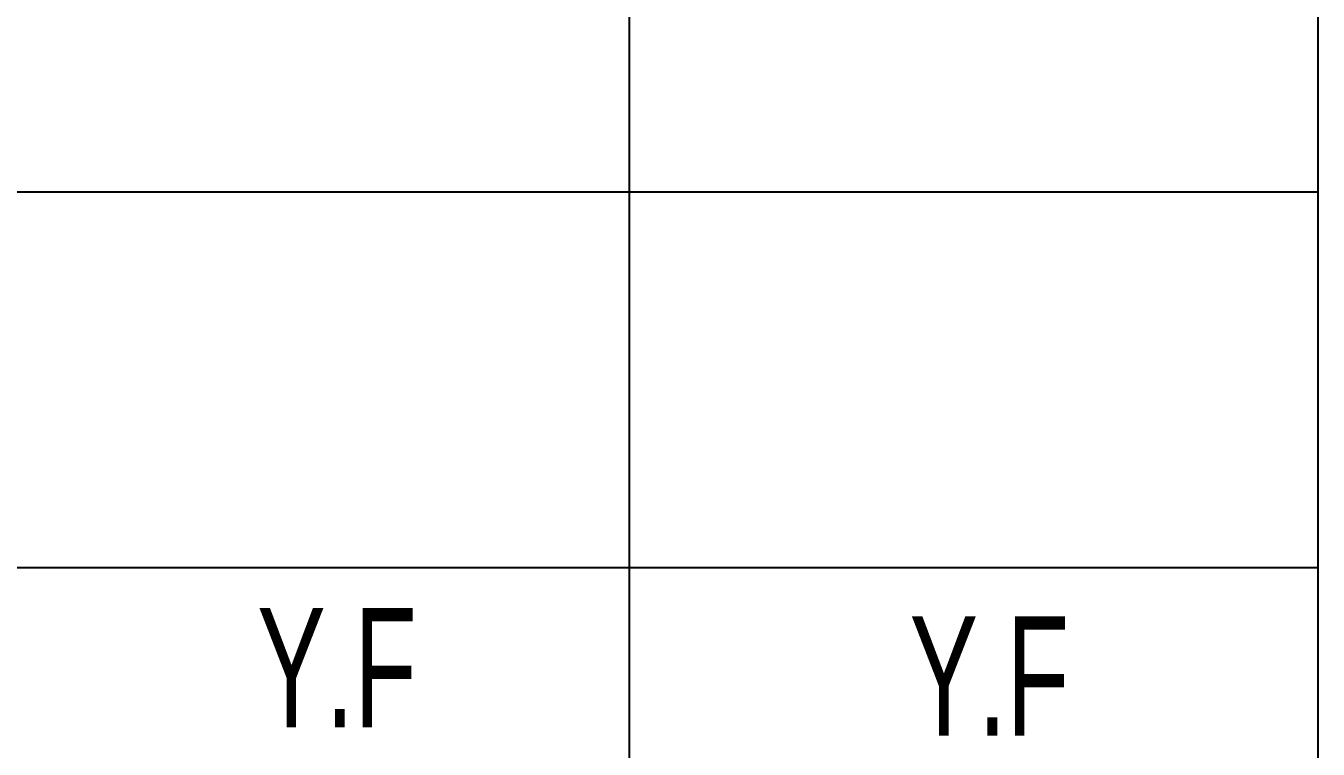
# Model space of a CAD drawing. Header units: millimetres. Extents: x -181 to 239, y -54 to 243.
# Drawn here: x 211.41 to 223.81, y 104.63 to 111.57 of the extents above; entities that cross this region are included whole.
import ezdxf

# ---------------------------------------------------------------- set-up
doc = ezdxf.new("R2010")
doc.units = ezdxf.units.MM
doc.styles.add('Arial Narrow', font='ARIALN.TTF', dxfattribs={"height": 0.2})

# ---------------------------------------------------------------- blocks, each defined once
blk = doc.blocks.new('Unknown-234525213-26953')
at = {"color": 6, "style": 'Arial Narrow', "width": 0.75}
for p in [(213.629, 104.84), (219.889, 104.76)]:
    blk.add_text('Y.F', height=1.1453, dxfattribs=at).set_placement(p)
blk = doc.blocks.new('Unknown-234525213-26950')
at = {"color": 7, "linetype": 'Continuous'}
for p, q in [((217.2, 99.168), (217.2, 124.4)), ((223.809, -38.519), (223.809, 124.4)), ((155.938, 109.981), (223.809, 109.981)), ((155.938, 106.376), (223.809, 106.376))]:
    blk.add_line(p, q, dxfattribs=at)

msp = doc.modelspace()

# ---------------------------------------------------------------- block references
for name in ['Unknown-234525213-26950', 'Unknown-234525213-26953']:
    msp.add_blockref(name, (0, 0))

doc.saveas('drawing.dxf')
